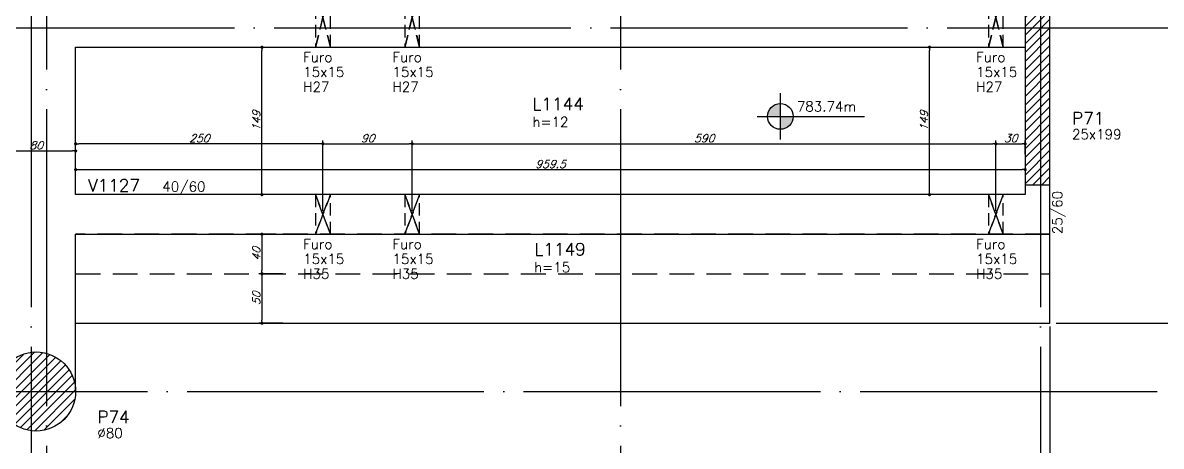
# Model space of a CAD drawing. Extents: x -4723 to 4922, y -2048 to 2452.
# Drawn here: x 2222 to 3372, y -540 to -112 of the extents above; entities that cross this region are included whole.
import ezdxf
from ezdxf.enums import TextEntityAlignment as Align

# ---------------------------------------------------------------- set-up
doc = ezdxf.new("R2010")
doc.units = 0
doc.header["$LTSCALE"] = 50
doc.header["$MEASUREMENT"] = 0
for name, pattern in [('DASHED', [0.75, 0.5, -0.25]), ('EIXO', [6.8, 6, -0.4, 0, -0.4]), ('HIDDEN', [0.375, 0.25, -0.125])]:
    doc.linetypes.add(name, pattern=pattern)
doc.layers.get('0').update_dxf_attribs({"linetype": 'CONTINUOUS'})
doc.layers.get('DEFPOINTS').update_dxf_attribs({"linetype": 'CONTINUOUS'})
for name, color, linetype in [('242', 3, 'CONTINUOUS'), ('71', 6, 'CONTINUOUS'), ('F-COTAS', 106, 'CONTINUOUS'), ('F-COTAS-FUROS', 50, 'CONTINUOUS'), ('F-EIXO', 12, 'EIXO'), ('F-FURO-PAREDE', 2, 'HIDDEN'), ('F-FURO-PAREDE-TEXTOS', 2, 'CONTINUOUS'), ('F-LAJES', 3, 'CONTINUOUS'), ('F-LAJES-DIM', 2, 'CONTINUOUS'), ('F-LAJES-NOME', 4, 'CONTINUOUS'), ('F-NÍVEL-PLANTA', 2, 'CONTINUOUS'), ('F-PILARES-DIM', 172, 'CONTINUOUS'), ('F-PILARES-HACH', 174, 'CONTINUOUS'), ('F-PILARES-NOME', 170, 'CONTINUOUS'), ('F-PILARES-S', 170, 'CONTINUOUS'), ('F-TEXTO', 6, 'CONTINUOUS'), ('F-VIGAS', 3, 'CONTINUOUS'), ('F-VIGAS-DIM', 2, 'CONTINUOUS'), ('F-VIGAS-NOME', 4, 'CONTINUOUS')]:
    doc.layers.add(name, color=color, linetype=linetype)
doc.styles.add('CP-TEXT-INCL', font='simplex.shx', dxfattribs={"oblique": 20})
doc.styles.add('MCP', font='simplex.shx')
doc.styles.add('ROMANS', font='simplex.shx')
doc.dimstyles.new('CP-COTAS-50', dxfattribs={"dimscale": 0.64, "dimtxt": 12.5, "dimasz": 5, "dimexe": 5, "dimexo": 5, "dimgap": 2.5, "dimtad": 1, "dimdec": 1, "dimdsep": 46, "dimtxsty": 'CP-TEXT-INCL', "dimblk1": 'DOT', "dimblk2": 'DOT', "dimsah": 1, "dimcen": 9, "dimclrd": 256, "dimclre": 256, "dimclrt": 256, "dimadec": 0, "dimazin": 0, "dimtfac": 1, "dimtdec": 1, "dimtmove": 2, "dimatfit": 3, "dimldrblk": 'DOT', "dimfxl": 0, "dimtolj": 1, "dimarcsym": 0})

# ---------------------------------------------------------------- blocks, each defined once
blk = doc.blocks.new('Nível - Planta')
at = {"layer": 'F-NÍVEL-PLANTA'}
h = blk.add_hatch(color=71, dxfattribs=at)
h.paths.add_polyline_path([(0, 0), (0, 0.26, 0.414214), (-0.26, 0)])
h.paths.add_polyline_path([(0.26, 0), (0, 0), (0, -0.26, 0.414214)])
for p, q in [((0, -0.469), (0, 0.469)), ((-0.469, 0), (1.704, 0))]:
    blk.add_line(p, q, dxfattribs=at)
blk.add_circle((0, 0), 0.26, dxfattribs=at)
at = {"layer": 'F-TEXTO', "color": 3, "style": 'MCP'}
blk.add_attdef('NÍVEL', (0.333, 0.102), '', height=0.2, dxfattribs=at)
blk = doc.blocks.new('_DOT')
at = {"color": 0, "linetype": 'ByBlock'}
blk.add_line((-0.5, 0), (-1, 0), dxfattribs=at)
at = {"color": 0, "linetype": 'ByBlock', "const_width": 0.5}
blk.add_lwpolyline([(-0.25, 0, 1), (0.25, 0, 1)], format="xyb", close=True, dxfattribs=at)
blk = doc.blocks.new('*D65')
at = {"layer": 'DEFPOINTS', "color": 0, "linetype": 'Continuous', "transparency": 16777216}
for p in [(2463.2, -136.5), (2463.2, -136.5), (2463.2, -285.5)]:
    blk.add_point(p, dxfattribs=at)
at = {"layer": 'F-COTAS', "linetype": 'Continuous', "lineweight": -2, "transparency": 16777216}
blk.add_line((2463.2, -282.3), (2463.2, -139.7), dxfattribs=at)
at = {"layer": 'F-COTAS', "linetype": 'Continuous', "lineweight": -2, "transparency": 16777216, "xscale": 3.2, "yscale": 3.2, "zscale": 3.2}
for p, rotation in [((2463.2, -136.5), 90), ((2463.2, -285.5), 270)]:
    blk.add_blockref('_DOT', p, dxfattribs=dict(at, rotation=rotation))
at = {"layer": 'F-COTAS', "linetype": 'Continuous', "transparency": 16777216, "insert": (2457.6, -211), "char_height": 8, "attachment_point": 5, "rotation": 90, "style": 'CP-TEXT-INCL'}
blk.add_mtext('\\A1;149', dxfattribs=at)
blk = doc.blocks.new('*D71')
at = {"layer": 'DEFPOINTS', "color": 0, "linetype": 'Continuous', "transparency": 16777216}
for p in [(3137.8, -136.5), (3137.8, -136.5), (3137.8, -285.5)]:
    blk.add_point(p, dxfattribs=at)
at = {"layer": 'F-COTAS', "linetype": 'Continuous', "lineweight": -2, "transparency": 16777216}
blk.add_line((3137.8, -282.3), (3137.8, -139.7), dxfattribs=at)
at = {"layer": 'F-COTAS', "linetype": 'Continuous', "lineweight": -2, "transparency": 16777216, "xscale": 3.2, "yscale": 3.2, "zscale": 3.2}
for p, rotation in [((3137.8, -136.5), 90), ((3137.8, -285.5), 270)]:
    blk.add_blockref('_DOT', p, dxfattribs=dict(at, rotation=rotation))
at = {"layer": 'F-COTAS', "linetype": 'Continuous', "transparency": 16777216, "insert": (3132.2, -211), "char_height": 8, "attachment_point": 5, "rotation": 90, "style": 'CP-TEXT-INCL'}
blk.add_mtext('\\A1;149', dxfattribs=at)
blk = doc.blocks.new('*D111')
at = {"layer": 'DEFPOINTS', "color": 0, "linetype": 'Continuous', "transparency": 16777216}
for p in [(2195, -241.3), (2275, -241.3), (2275, -241.3)]:
    blk.add_point(p, dxfattribs=at)
at = {"layer": 'F-COTAS', "linetype": 'Continuous', "lineweight": -2, "transparency": 16777216}
blk.add_line((2198.2, -241.3), (2271.8, -241.3), dxfattribs=at)
at = {"layer": 'F-COTAS', "linetype": 'Continuous', "lineweight": -2, "transparency": 16777216, "xscale": 3.2, "yscale": 3.2, "zscale": 3.2, "rotation": 180}
blk.add_blockref('_DOT', (2195, -241.3), dxfattribs=at)
at = {"layer": 'F-COTAS', "linetype": 'Continuous', "lineweight": -2, "transparency": 16777216, "xscale": 3.2, "yscale": 3.2, "zscale": 3.2}
blk.add_blockref('_DOT', (2275, -241.3), dxfattribs=at)
at = {"layer": 'F-COTAS', "linetype": 'Continuous', "transparency": 16777216, "insert": (2235, -235.7), "char_height": 8, "attachment_point": 5, "style": 'CP-TEXT-INCL'}
blk.add_mtext('\\A1;80', dxfattribs=at)
blk = doc.blocks.new('*D112')
at = {"layer": 'DEFPOINTS', "color": 0, "linetype": 'Continuous', "transparency": 16777216}
for p in [(2275, -260.2), (3234.5, -260.2), (3234.5, -260.2)]:
    blk.add_point(p, dxfattribs=at)
at = {"layer": 'F-COTAS', "linetype": 'Continuous', "lineweight": -2, "transparency": 16777216}
blk.add_line((2278.2, -260.2), (3231.3, -260.2), dxfattribs=at)
at = {"layer": 'F-COTAS', "linetype": 'Continuous', "lineweight": -2, "transparency": 16777216, "xscale": 3.2, "yscale": 3.2, "zscale": 3.2, "rotation": 180}
blk.add_blockref('_DOT', (2275, -260.2), dxfattribs=at)
at = {"layer": 'F-COTAS', "linetype": 'Continuous', "lineweight": -2, "transparency": 16777216, "xscale": 3.2, "yscale": 3.2, "zscale": 3.2}
blk.add_blockref('_DOT', (3234.5, -260.2), dxfattribs=at)
at = {"layer": 'F-COTAS', "linetype": 'Continuous', "transparency": 16777216, "insert": (2754.8, -254.6), "char_height": 8, "attachment_point": 5, "style": 'CP-TEXT-INCL'}
blk.add_mtext('\\A1;959.5', dxfattribs=at)
blk = doc.blocks.new('*U149')
at = {"layer": 'F-EIXO'}
blk.add_line((0, 0), (0, -2655), dxfattribs=at)
at = {"layer": 'F-TEXTO', "style": 'ROMANS'}
blk.add_attdef('EIXO', text='', height=17.5, rotation=360, dxfattribs=at).set_placement((0, 28.2), align=Align.MIDDLE_CENTER)
blk = doc.blocks.new('*U153')
at = {"layer": 'F-EIXO'}
blk.add_line((0, 0), (7285, 0), dxfattribs=at)
at = {"layer": 'F-TEXTO', "style": 'ROMANS'}
blk.add_attdef('EIXO', text='', height=17.5, dxfattribs=at).set_placement((-28.2072, 0), align=Align.MIDDLE_CENTER)
blk = doc.blocks.new('*U154')
at = {"layer": 'F-EIXO'}
blk.add_line((0, 0), (7197, 0), dxfattribs=at)
at = {"layer": 'F-TEXTO', "style": 'ROMANS'}
blk.add_attdef('EIXO', text='', height=17.5, dxfattribs=at).set_placement((-28.2072, 0), align=Align.MIDDLE_CENTER)
blk = doc.blocks.new('*U169')
at = {"layer": 'F-EIXO'}
blk.add_line((0, 0), (0, -2755), dxfattribs=at)
at = {"layer": 'F-TEXTO', "style": 'ROMANS'}
blk.add_attdef('EIXO', text='', height=17.5, rotation=360, dxfattribs=at).set_placement((0, 28.2072), align=Align.MIDDLE_CENTER)
blk = doc.blocks.new('*U176')
at = {"layer": 'F-EIXO'}
blk.add_line((0, 0), (0, -2655), dxfattribs=at)
at = {"layer": 'F-TEXTO', "style": 'ROMANS'}
blk.add_attdef('EIXO', text='', height=17.5, rotation=360, dxfattribs=at).set_placement((0, 28.2), align=Align.MIDDLE_CENTER)
blk = doc.blocks.new('*U182')
at = {"layer": 'F-EIXO'}
blk.add_line((0, 0), (0, -2755), dxfattribs=at)
at = {"layer": 'F-TEXTO', "style": 'ROMANS'}
blk.add_attdef('EIXO', text='', height=17.5, rotation=360, dxfattribs=at).set_placement((0, 28.2072), align=Align.MIDDLE_CENTER)
blk = doc.blocks.new('*D196')
at = {"layer": 'DEFPOINTS', "color": 0, "linetype": 'Continuous', "transparency": 16777216}
for p in [(-3490, -415.5), (3259.5, -415.5), (3259.5, -687.9)]:
    blk.add_point(p, dxfattribs=at)
at = {"layer": 'F-COTAS', "linetype": 'Continuous', "lineweight": -2, "transparency": 16777216}
for p, q in [((-3490, -418.7), (-3490, -691.1)), ((3259.5, -418.7), (3259.5, -691.1)), ((-3486.8, -687.9), (3256.3, -687.9))]:
    blk.add_line(p, q, dxfattribs=at)
at = {"layer": 'F-COTAS', "linetype": 'Continuous', "lineweight": -2, "transparency": 16777216, "xscale": 3.2, "yscale": 3.2, "zscale": 3.2, "rotation": 180}
blk.add_blockref('_DOT', (-3490, -687.9), dxfattribs=at)
at = {"layer": 'F-COTAS', "linetype": 'Continuous', "lineweight": -2, "transparency": 16777216, "xscale": 3.2, "yscale": 3.2, "zscale": 3.2}
blk.add_blockref('_DOT', (3259.5, -687.9), dxfattribs=at)
at = {"layer": 'F-COTAS', "linetype": 'Continuous', "transparency": 16777216, "insert": (-115.2, -682.3), "char_height": 8, "attachment_point": 5, "style": 'CP-TEXT-INCL'}
blk.add_mtext('\\A1;6749.5', dxfattribs=at)
blk = doc.blocks.new('*D220')
at = {"layer": 'DEFPOINTS', "color": 0, "linetype": 'Continuous', "transparency": 16777216}
for p in [(3259.5, 1504.5), (3512.9, 1504.5), (3262.5, -415.5)]:
    blk.add_point(p, dxfattribs=at)
at = {"layer": 'F-COTAS', "linetype": 'Continuous', "lineweight": -2, "transparency": 16777216}
for p, q in [((3262.7, 1504.5), (3516.1, 1504.5)), ((3512.9, -412.3), (3512.9, 1501.3)), ((3265.7, -415.5), (3516.1, -415.5))]:
    blk.add_line(p, q, dxfattribs=at)
at = {"layer": 'F-COTAS', "linetype": 'Continuous', "lineweight": -2, "transparency": 16777216, "xscale": 3.2, "yscale": 3.2, "zscale": 3.2}
for p, rotation in [((3512.9, 1504.5), 90), ((3512.9, -415.5), 270)]:
    blk.add_blockref('_DOT', p, dxfattribs=dict(at, rotation=rotation))
at = {"layer": 'F-COTAS', "linetype": 'Continuous', "transparency": 16777216, "insert": (3507.3, 544.5), "char_height": 8, "attachment_point": 5, "rotation": 90, "style": 'CP-TEXT-INCL'}
blk.add_mtext('\\A1;1920', dxfattribs=at)
blk = doc.blocks.new('*D493')
at = {"layer": 'DEFPOINTS', "color": 0, "linetype": 'Continuous', "transparency": 16777216}
for p in [(2480.7, -325.5), (2463.2, -365.5), (2480.7, -365.5)]:
    blk.add_point(p, dxfattribs=at)
at = {"layer": 'F-COTAS', "linetype": 'Continuous', "lineweight": -2, "transparency": 16777216}
for p, q in [((2477.5, -325.5), (2460, -325.5)), ((2463.2, -328.7), (2463.2, -362.3)), ((2477.5, -365.5), (2460, -365.5))]:
    blk.add_line(p, q, dxfattribs=at)
at = {"layer": 'F-COTAS', "linetype": 'Continuous', "lineweight": -2, "transparency": 16777216, "xscale": 3.2, "yscale": 3.2, "zscale": 3.2}
for p, rotation in [((2463.2, -325.5), 90), ((2463.2, -365.5), 270)]:
    blk.add_blockref('_DOT', p, dxfattribs=dict(at, rotation=rotation))
at = {"layer": 'F-COTAS', "linetype": 'Continuous', "transparency": 16777216, "insert": (2457.6, -345.5), "char_height": 8, "attachment_point": 5, "rotation": 90, "style": 'CP-TEXT-INCL'}
blk.add_mtext('\\A1;40', dxfattribs=at)
blk = doc.blocks.new('*D494')
at = {"layer": 'DEFPOINTS', "color": 0, "linetype": 'Continuous', "transparency": 16777216}
for p in [(2487.4, -365.5), (2463.2, -415.5), (2487.4, -415.5)]:
    blk.add_point(p, dxfattribs=at)
at = {"layer": 'F-COTAS', "linetype": 'Continuous', "lineweight": -2, "transparency": 16777216}
for p, q in [((2484.2, -365.5), (2460, -365.5)), ((2463.2, -368.7), (2463.2, -412.3)), ((2484.2, -415.5), (2460, -415.5))]:
    blk.add_line(p, q, dxfattribs=at)
at = {"layer": 'F-COTAS', "linetype": 'Continuous', "lineweight": -2, "transparency": 16777216, "xscale": 3.2, "yscale": 3.2, "zscale": 3.2}
for p, rotation in [((2463.2, -365.5), 90), ((2463.2, -415.5), 270)]:
    blk.add_blockref('_DOT', p, dxfattribs=dict(at, rotation=rotation))
at = {"layer": 'F-COTAS', "linetype": 'Continuous', "transparency": 16777216, "insert": (2457.6, -390.5), "char_height": 8, "attachment_point": 5, "rotation": 90, "style": 'CP-TEXT-INCL'}
blk.add_mtext('\\A1;50', dxfattribs=at)
blk = doc.blocks.new('*D521')
at = {"layer": 'DEFPOINTS', "color": 0, "linetype": 'Continuous', "transparency": 16777216}
for p in [(2275, -234.1), (2275, -258.5), (2524.9, -305.5)]:
    blk.add_point(p, dxfattribs=at)
at = {"layer": 'F-COTAS-FUROS', "linetype": 'Continuous', "lineweight": -2, "transparency": 16777216}
for p, q in [((2275, -255.3), (2275, -230.9)), ((2521.7, -234.1), (2278.2, -234.1)), ((2524.9, -302.3), (2524.9, -230.9))]:
    blk.add_line(p, q, dxfattribs=at)
at = {"layer": 'F-COTAS-FUROS', "linetype": 'Continuous', "lineweight": -2, "transparency": 16777216, "xscale": 3.2, "yscale": 3.2, "zscale": 3.2, "rotation": 180}
blk.add_blockref('_DOT', (2275, -234.1), dxfattribs=at)
at = {"layer": 'F-COTAS-FUROS', "linetype": 'Continuous', "lineweight": -2, "transparency": 16777216, "xscale": 3.2, "yscale": 3.2, "zscale": 3.2}
blk.add_blockref('_DOT', (2524.9, -234.1), dxfattribs=at)
at = {"layer": 'F-COTAS-FUROS', "linetype": 'Continuous', "transparency": 16777216, "insert": (2399.9, -228.5), "char_height": 8, "attachment_point": 5, "style": 'CP-TEXT-INCL'}
blk.add_mtext('\\A1;250', dxfattribs=at)
blk = doc.blocks.new('*D522')
at = {"layer": 'DEFPOINTS', "color": 0, "linetype": 'Continuous', "transparency": 16777216}
for p in [(2615.1, -234.1), (2524.9, -305.5), (2615.1, -305.5)]:
    blk.add_point(p, dxfattribs=at)
at = {"layer": 'F-COTAS-FUROS', "linetype": 'Continuous', "lineweight": -2, "transparency": 16777216}
for p, q in [((2524.9, -302.3), (2524.9, -230.9)), ((2528.1, -234.1), (2611.9, -234.1)), ((2615.1, -302.3), (2615.1, -230.9))]:
    blk.add_line(p, q, dxfattribs=at)
at = {"layer": 'F-COTAS-FUROS', "linetype": 'Continuous', "lineweight": -2, "transparency": 16777216, "xscale": 3.2, "yscale": 3.2, "zscale": 3.2, "rotation": 180}
blk.add_blockref('_DOT', (2524.9, -234.1), dxfattribs=at)
at = {"layer": 'F-COTAS-FUROS', "linetype": 'Continuous', "lineweight": -2, "transparency": 16777216, "xscale": 3.2, "yscale": 3.2, "zscale": 3.2}
blk.add_blockref('_DOT', (2615.1, -234.1), dxfattribs=at)
at = {"layer": 'F-COTAS-FUROS', "linetype": 'Continuous', "transparency": 16777216, "insert": (2570, -228.5), "char_height": 8, "attachment_point": 5, "style": 'CP-TEXT-INCL'}
blk.add_mtext('\\A1;90', dxfattribs=at)
blk = doc.blocks.new('*D523')
at = {"layer": 'DEFPOINTS', "color": 0, "linetype": 'Continuous', "transparency": 16777216}
for p in [(3204.9, -234.1), (2615.1, -305.5), (3204.9, -305.5)]:
    blk.add_point(p, dxfattribs=at)
at = {"layer": 'F-COTAS-FUROS', "linetype": 'Continuous', "lineweight": -2, "transparency": 16777216}
for p, q in [((2615.1, -302.3), (2615.1, -230.9)), ((2618.3, -234.1), (3201.7, -234.1)), ((3204.9, -302.3), (3204.9, -230.9))]:
    blk.add_line(p, q, dxfattribs=at)
at = {"layer": 'F-COTAS-FUROS', "linetype": 'Continuous', "lineweight": -2, "transparency": 16777216, "xscale": 3.2, "yscale": 3.2, "zscale": 3.2, "rotation": 180}
blk.add_blockref('_DOT', (2615.1, -234.1), dxfattribs=at)
at = {"layer": 'F-COTAS-FUROS', "linetype": 'Continuous', "lineweight": -2, "transparency": 16777216, "xscale": 3.2, "yscale": 3.2, "zscale": 3.2}
blk.add_blockref('_DOT', (3204.9, -234.1), dxfattribs=at)
at = {"layer": 'F-COTAS-FUROS', "linetype": 'Continuous', "transparency": 16777216, "insert": (2910, -228.5), "char_height": 8, "attachment_point": 5, "style": 'CP-TEXT-INCL'}
blk.add_mtext('\\A1;590', dxfattribs=at)
blk = doc.blocks.new('*D524')
at = {"layer": 'DEFPOINTS', "color": 0, "linetype": 'Continuous', "transparency": 16777216}
for p in [(3234.5, -234.1), (3204.9, -247.9), (3234.5, -247.9)]:
    blk.add_point(p, dxfattribs=at)
at = {"layer": 'F-COTAS-FUROS', "linetype": 'Continuous', "lineweight": -2, "transparency": 16777216}
for p, q in [((3204.9, -244.7), (3204.9, -230.9)), ((3208.1, -234.1), (3231.3, -234.1)), ((3234.5, -244.7), (3234.5, -230.9))]:
    blk.add_line(p, q, dxfattribs=at)
at = {"layer": 'F-COTAS-FUROS', "linetype": 'Continuous', "lineweight": -2, "transparency": 16777216, "xscale": 3.2, "yscale": 3.2, "zscale": 3.2, "rotation": 180}
blk.add_blockref('_DOT', (3204.9, -234.1), dxfattribs=at)
at = {"layer": 'F-COTAS-FUROS', "linetype": 'Continuous', "lineweight": -2, "transparency": 16777216, "xscale": 3.2, "yscale": 3.2, "zscale": 3.2}
blk.add_blockref('_DOT', (3234.5, -234.1), dxfattribs=at)
at = {"layer": 'F-COTAS-FUROS', "linetype": 'Continuous', "transparency": 16777216, "insert": (3219.7, -228.5), "char_height": 8, "attachment_point": 5, "style": 'CP-TEXT-INCL'}
blk.add_mtext('\\A1;30', dxfattribs=at)

msp = doc.modelspace()

# ---------------------------------------------------------------- hatches: boundary and pattern name
at = {"layer": 'F-PILARES-HACH', "linetype": 'Continuous'}
h = msp.add_hatch(dxfattribs=at)
h.set_pattern_fill('ANSI31', color=256, scale=50, style=0)
h.paths.add_polyline_path([(3234.5, -275.5), (3259.5, -275.5), (3259.5, -76.5), (3234.5, -76.5)], flags=16)
h = msp.add_hatch(dxfattribs=at)
h.set_pattern_fill('ANSI31', color=256, scale=50)
edge = h.paths.add_edge_path()
edge.add_arc((2235, -484.5), 40, 0, 360)

# ---------------------------------------------------------------- linework, layer by layer
at = {"layer": '242', "linetype": 'Continuous'}
for p, q in [((3247, -176), (3247, -176)), ((2235, -484.5), (2235, -484.5))]:
    msp.add_line(p, q, dxfattribs=at)
at = {"layer": '71', "color": 1, "linetype": 'DASHED'}
for p, q in [((2275, -365.5), (2275, -325.5)), ((3259.5, -325.5), (2275, -325.5)), ((2275, -365.5), (3259.5, -365.5))]:
    msp.add_line(p, q, dxfattribs=at)
at = {"layer": 'F-FURO-PAREDE'}
for points in [[(2524.9, -106.5), (2517.4, -136.5), (2532.4, -136.5), (2524.9, -106.5), (2532.4, -136.5), (2532.4, -76.5), (2524.9, -106.5), (2532.4, -76.5), (2517.4, -76.5), (2524.9, -106.5), (2517.4, -76.5), (2517.4, -136.5), (2524.9, -106.5)], [(2615.1, -106.5), (2607.6, -136.5), (2622.6, -136.5), (2615.1, -106.5), (2622.6, -136.5), (2622.6, -76.5), (2615.1, -106.5), (2622.6, -76.5), (2607.6, -76.5), (2615.1, -106.5), (2607.6, -76.5), (2607.6, -136.5), (2615.1, -106.5)], [(3204.9, -106.5), (3197.4, -136.5), (3212.4, -136.5), (3204.9, -106.5), (3212.4, -136.5), (3212.4, -76.5), (3204.9, -106.5), (3212.4, -76.5), (3197.4, -76.5), (3204.9, -106.5), (3197.4, -76.5), (3197.4, -136.5), (3204.9, -106.5)], [(2524.9, -305.5), (2517.4, -325.5), (2532.4, -325.5), (2524.9, -305.5), (2532.4, -325.5), (2532.4, -285.5), (2524.9, -305.5), (2532.4, -285.5), (2517.4, -285.5), (2524.9, -305.5), (2517.4, -285.5), (2517.4, -325.5), (2524.9, -305.5)], [(2615.1, -305.5), (2607.6, -325.5), (2622.6, -325.5), (2615.1, -305.5), (2622.6, -325.5), (2622.6, -285.5), (2615.1, -305.5), (2622.6, -285.5), (2607.6, -285.5), (2615.1, -305.5), (2607.6, -285.5), (2607.6, -325.5), (2615.1, -305.5)], [(3204.9, -305.5), (3197.4, -325.5), (3212.4, -325.5), (3204.9, -305.5), (3212.4, -325.5), (3212.4, -285.5), (3204.9, -305.5), (3212.4, -285.5), (3197.4, -285.5), (3204.9, -305.5), (3197.4, -285.5), (3197.4, -325.5), (3204.9, -305.5)]]:
    msp.add_lwpolyline(points, dxfattribs=at)
at = {"layer": 'F-LAJES', "linetype": 'Continuous'}
for p, q in [((3259.5, -415.5), (3259.5, -325.5)), ((2275, -415.5), (3259.5, -415.5))]:
    msp.add_line(p, q, dxfattribs=at)
at = {"layer": 'F-PILARES-S', "linetype": 'Continuous'}
msp.add_lwpolyline([(3234.5, -275.5), (3259.5, -275.5), (3259.5, -76.5), (3234.5, -76.5), (3234.5, -275.5)], dxfattribs=at)
msp.add_circle((2235, -484.5), 40, dxfattribs=at)
at = {"layer": 'F-VIGAS'}
for points in [[(2275, -285.5), (2275, -136.5)], [(2275, -136.5), (2570, -136.5)], [(2570, -136.5), (2910, -136.5)], [(2910, -136.5), (3234.5, -136.5)], [(3234.5, -275.5), (3234.5, -285.5)], [(3259.5, -325.5), (3259.5, -275.5)], [(3234.5, -285.5), (2275, -285.5)], [(2275, -484.5), (2275, -325.5)], [(2275, -325.5), (3259.5, -325.5)]]:
    msp.add_lwpolyline(points, dxfattribs=at)

# ---------------------------------------------------------------- block references
at = {"layer": 'F-EIXO', "linetype": 'Continuous'}
for name, p in [('*U182', (2230, 1941.357)), ('*U169', (3250, 1941.357)), ('*U176', (2245.5, 1841.357)), ('*U149', (2825.5, 1841.357)), ('*U154', (-3646.32, -117)), ('*U153', (-3734.274, -484.5))]:
    msp.add_blockref(name, p, dxfattribs=at)
at = {"layer": 'F-NÍVEL-PLANTA', "linetype": 'Continuous', "xscale": 50, "yscale": 50, "zscale": 50}
msp.add_blockref('Nível - Planta', (2987.067, -206.464), dxfattribs=at).add_auto_attribs({'NÍVEL': '783.74m'})

# ---------------------------------------------------------------- texts
at = {"layer": 'F-FURO-PAREDE-TEXTOS', "linetype": 'Continuous', "style": 'MCP'}
for s, p in [('Furo', (2504.9, -151.5)), ('Furo', (2595.1, -151.5)), ('Furo', (3184.9, -151.5)), ('15x15', (2504.9, -166.5)), ('15x15', (2595.1, -166.5)), ('15x15', (3184.9, -166.5)), ('H27', (2504.9, -181.5)), ('H27', (2595.1, -181.5)), ('H27', (3184.9, -181.5)), ('Furo', (2504.9, -340.5)), ('Furo', (2595.1, -340.5)), ('Furo', (3184.9, -340.5)), ('15x15', (2504.9, -355.5)), ('15x15', (2595.1, -355.5)), ('15x15', (3184.9, -355.5)), ('H35', (2504.9, -370.5)), ('H35', (2595.1, -370.5)), ('H35', (3184.9, -370.5))]:
    msp.add_text(s, height=10, dxfattribs=at).set_placement(p)
at = {"layer": 'F-LAJES-DIM', "linetype": 'Continuous', "style": 'MCP'}
for s, p in [('h=12', (2736.521, -217.013)), ('h=15', (2738.388, -363.892))]:
    msp.add_text(s, height=10, dxfattribs=at).set_placement(p)
at = {"layer": 'F-LAJES-NOME', "linetype": 'Continuous', "style": 'MCP'}
for s, p in [('L1144', (2736.521, -200.013)), ('L1149', (2738.388, -346.892))]:
    msp.add_text(s, height=12.5, dxfattribs=at).set_placement(p)
at = {"layer": 'F-PILARES-DIM', "linetype": 'Continuous', "style": 'MCP'}
for s, p in [('25x199', (3281.77, -229.482)), ('%%c80', (2296.891, -531.52))]:
    msp.add_text(s, height=10, dxfattribs=at).set_placement(p)
at = {"layer": 'F-PILARES-NOME', "linetype": 'Continuous', "style": 'MCP'}
for s, p in [('P71', (3281.77, -214.482)), ('P74', (2296.891, -516.52))]:
    msp.add_text(s, height=12.5, dxfattribs=at).set_placement(p)
at = {"layer": 'F-VIGAS-DIM', "linetype": 'Continuous', "style": 'MCP'}
msp.add_text('40/60', height=10, dxfattribs=at).set_placement((2362.5, -282.375))
msp.add_text('25/60', height=10, rotation=90, dxfattribs=at).set_placement((3272, -325.5))
at = {"layer": 'F-VIGAS-NOME', "linetype": 'Continuous', "style": 'MCP'}
msp.add_text('V1127', height=12.5, dxfattribs=at).set_placement((2287.5, -282.375))

# ---------------------------------------------------------------- dimensions: what is measured, and where the dimension line sits
at = {"layer": 'F-COTAS', "linetype": 'Continuous'}
for base, p1, p2, angle, picture, middle in [((3512.855, 1504.5), (3262.5, -415.5), (3259.5, 1504.5), 90, '*D220', (3507.255, 544.5)), ((2463.181, -136.5), (2463.181, -285.5), (2463.181, -136.5), 270, '*D65', (2457.581, -211)), ((3137.783, -136.5), (3137.783, -285.5), (3137.783, -136.5), 270, '*D71', (3132.183, -211)), ((2275, -241.347), (2195, -241.347), (2275, -241.347), 180, '*D111', (2235, -235.747)), ((3234.5, -260.167), (2275, -260.167), (3234.5, -260.167), 180, '*D112', (2754.75, -254.567))]:
    dim = msp.add_linear_dim(base=base, p1=p1, p2=p2, angle=angle, dimstyle='CP-COTAS-50', dxfattribs=at)
    dim.commit()
    dim.dimension.update_dxf_attribs({"geometry": picture, "text_midpoint": middle})
for base, p1, p2, picture, middle in [((2463.181, -365.5), (2480.749, -325.5), (2480.749, -365.5), '*D493', (2457.581, -345.5)), ((2463.181, -415.5), (2487.36, -365.5), (2487.36, -415.5), '*D494', (2457.581, -390.5))]:
    dim = msp.add_linear_dim(base=base, p1=p1, p2=p2, angle=90, dimstyle='CP-COTAS-50', override={"dimfxl": 7.5}, dxfattribs=at)
    dim.commit()
    dim.dimension.update_dxf_attribs({"geometry": picture, "text_midpoint": middle})
dim = msp.add_linear_dim(base=(3259.5, -687.899), p1=(-3490, -415.5), p2=(3259.5, -415.5), dimstyle='CP-COTAS-50', dxfattribs=at)
dim.commit()
dim.dimension.update_dxf_attribs({"geometry": '*D196', "text_midpoint": (-115.25, -682.299)})
at = {"layer": 'F-COTAS-FUROS', "linetype": 'Continuous'}
for base, p1, p2, picture, middle in [((2275, -234.09), (2524.9, -305.5), (2275, -258.494), '*D521', (2399.95, -228.49)), ((2615.1, -234.09), (2524.9, -305.5), (2615.1, -305.5), '*D522', (2570, -228.49)), ((3204.9, -234.09), (2615.1, -305.5), (3204.9, -305.5), '*D523', (2910, -228.49)), ((3234.5, -234.09), (3204.9, -247.854), (3234.5, -247.854), '*D524', (3219.7, -228.49))]:
    dim = msp.add_linear_dim(base=base, p1=p1, p2=p2, dimstyle='CP-COTAS-50', override={"dimdec": 0, "dimfxl": 7.5}, dxfattribs=at)
    dim.commit()
    dim.dimension.update_dxf_attribs({"geometry": picture, "text_midpoint": middle})

doc.saveas('drawing.dxf')
